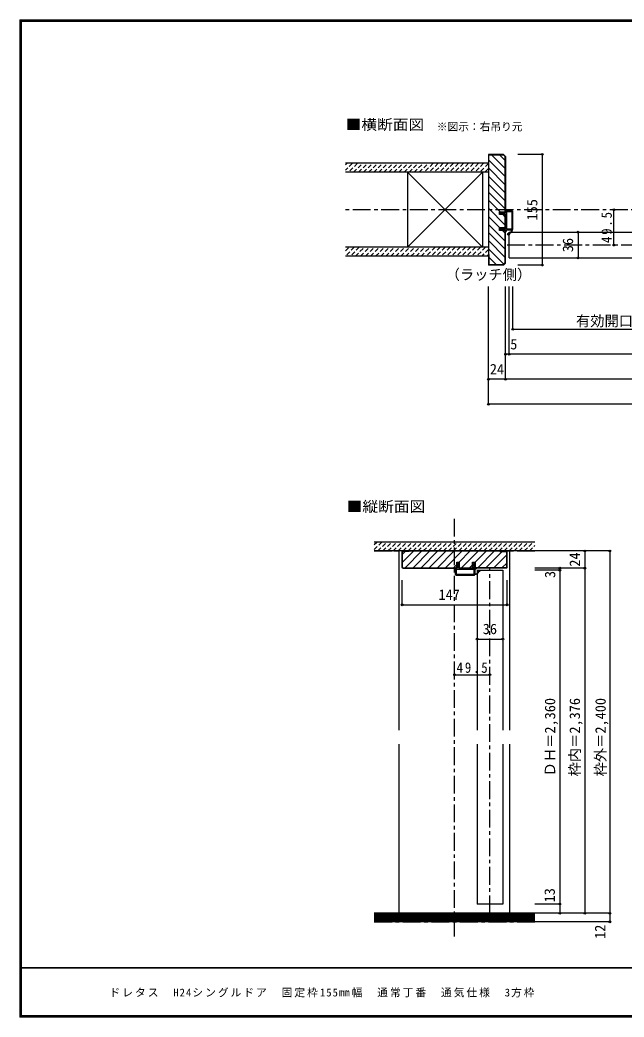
# Model space of a CAD drawing. Units: millimetres at full size, sheet at 1:5. Extents: x -973 to 977, y -718 to 696.
# Drawn here: x -973 to -127, y -701 to 696 of the extents above; entities that cross this region are included whole.
import ezdxf
from ezdxf.enums import TextEntityAlignment as Align

# ---------------------------------------------------------------- set-up
doc = ezdxf.new("R2010")
doc.units = ezdxf.units.MM
doc.header["$LTSCALE"] = 5
doc.header["$PDMODE"] = 32
doc.header["$PDSIZE"] = 2.5
doc.linetypes.add('CHAIN1', pattern=[8, 5, -1, 1, -1])
doc.linetypes.add('DASHED1', pattern=[1.8, 1.2, -0.6])
for name, color, linetype in [('0-0_補助線', 7, 'Continuous'), ('0-1_通り芯', 4, 'CHAIN1'), ('0-3_仕上げ', 7, 'Continuous'), ('0-4_枠', 3, 'Continuous'), ('0-6_扉', 6, 'Continuous'), ('0-A_文字', 3, 'Continuous'), ('0-B_寸法', 4, 'Continuous'), ('0-C_ハッチ', 4, 'DASHED1'), ('F-1_枠', 6, 'Continuous'), ('F-A_文字', 7, 'Continuous')]:
    doc.layers.add(name, color=color, linetype=linetype)
doc.styles.add('ＭＳ ゴシック', font='')
doc.styles.get('ＭＳ ゴシック').set_extended_font_data('MS Gothic')

# ---------------------------------------------------------------- blocks, each defined once
blk = doc.blocks.new('2')
at = {"layer": '0-0_補助線'}
for p, q in [((-9.846, -9.622), (-9.846, 15.078)), ((-8.846, 16.078), (0.354, 16.078)), ((-8.846, 15.878), (0.637, 15.878)), ((-8.446, 14.378), (-8.446, -8.922)), ((-8.146, 14.678), (-1.546, 14.678)), ((-1.246, 14.378), (-1.246, -8.922)), ((0.154, 11.653), (2.154, 11.653)), ((0.154, 11.653), (0.154, -8.497)), ((2.154, 10.953), (2.154, 11.653)), ((3.154, 11.653), (2.512, 10.83)), ((3.154, 11.653), (6.154, 11.653)), ((4.154, 13.753), (4.154, 13.053)), ((5.154, 13.053), (4.512, 13.876)), ((7.154, 13.053), (5.154, 13.053)), ((6.154, 10.953), (6.154, 11.653)), ((7.558, 12.258), (6.516, 10.835)), ((-1.48, -10.622), (-8.846, -10.622)), ((-1.546, -9.222), (-8.146, -9.222)), ((-1.189, -10.85), (-0.732, -12.694)), ((0.354, -12.922), (-0.441, -12.922)), ((0.154, -8.497), (2.154, -8.497)), ((4.154, -9.897), (0.154, -9.897)), ((0.154, -9.897), (0.154, -10.622)), ((0.154, -10.622), (0.645, -12.548)), ((2.154, -7.797), (2.154, -8.497)), ((3.154, -8.497), (2.512, -7.674)), ((3.154, -8.497), (6.154, -8.497)), ((4.154, -10.597), (4.154, -9.897)), ((5.154, -9.897), (4.512, -10.72)), ((7.154, -9.897), (5.154, -9.897)), ((6.154, -7.797), (6.154, -8.497)), ((7.558, -9.101), (6.516, -7.679))]:
    blk.add_line(p, q, dxfattribs=at)
for points in [[(-9.646, 15.078), (-9.646, -9.622), (-9.846, -9.622)], [(4.154, 13.053), (0.154, 13.053), (0.649, 15.723)]]:
    blk.add_lwpolyline(points, dxfattribs=at)
for centre, radius, start, end in [((-8.846, 15.078), 1, 90, 180), ((-8.846, 15.078), 0.8, 90, 180), ((-8.146, 14.378), 0.3, 90, 180), ((-1.546, 14.378), 0.3, 0, 90), ((0.354, 15.778), 0.3, 349.49875, 90), ((2.354, 10.953), 0.2, 180, 322.03043), ((4.354, 13.753), 0.2, 37.96957, 180), ((6.354, 10.953), 0.2, 180, 323.78053), ((7.154, 12.553), 0.5, 323.78053, 90), ((-8.846, -9.622), 1, 180, 270), ((-2.846, -10.72), 6, 179.06153, 259.29815), ((-8.146, -8.922), 0.3, 180, 270), ((-2.846, -10.72), 5.3, 178.93757, 259.29815), ((-1.546, -8.922), 0.3, 270, 0), ((-1.48, -10.922), 0.3, 13.9282, 90), ((-0.441, -12.622), 0.3, 193.9282, 270), ((0.354, -12.622), 0.3, 270, 14.29438), ((2.354, -7.797), 0.2, 37.96957, 180), ((4.354, -10.597), 0.2, 180, 322.03043), ((6.354, -7.797), 0.2, 36.21947, 180), ((7.154, -9.397), 0.5, 270, 36.21947), ((-3.896, -16.272), 0.35, 259.29815, 79.29815)]:
    blk.add_arc(centre, radius, start, end, dxfattribs=at)
blk.add_point((-3.896, -16.622), dxfattribs=at)

msp = doc.modelspace()

# ---------------------------------------------------------------- linework, layer by layer
at = {"layer": '0-1_通り芯'}
for p, q in [((517.653, 430), (-517.347, 430)), ((293.653, 380.5), (-293.347, 380.5)), ((-364.789, -587.913), (-364.789, -2.5)), ((-477.289, -48), (-252.289, -48)), ((-315.289, -555.5), (-315.289, -72)), ((-477.289, -567.5), (-252.289, -567.5))]:
    msp.add_line(p, q, dxfattribs=at)
at = {"layer": '0-3_仕上げ', "color": 2}
for p, q in [((-317.347, 495), (-517.347, 495)), ((-317.347, 482.5), (-517.347, 482.5)), ((-317.347, 377.5), (-517.347, 377.5)), ((-317.347, 365), (-517.347, 365)), ((-252.289, -555.5), (-477.289, -555.5)), ((-252.289, -567.5), (-477.289, -567.5))]:
    msp.add_line(p, q, dxfattribs=at)
at = {"layer": '0-3_仕上げ', "color": 3}
for p, q in [((-430.847, 482.5), (-430.847, 377.5)), ((-325.847, 482.5), (-325.847, 377.5))]:
    msp.add_line(p, q, dxfattribs=at)
at = {"layer": '0-3_仕上げ'}
for p, q in [((-325.847, 377.5), (-430.847, 482.5)), ((-430.847, 377.5), (-325.847, 482.5)), ((-252.289, -557), (-477.289, -557)), ((-252.289, -558.5), (-477.289, -558.5)), ((-252.289, -560), (-477.289, -560)), ((-252.289, -561.5), (-477.289, -561.5)), ((-252.289, -563), (-477.289, -563)), ((-252.289, -564.5), (-477.289, -564.5)), ((-252.289, -566), (-477.289, -566))]:
    msp.add_line(p, q, dxfattribs=at)
at = {"layer": '0-4_枠'}
for p, q in [((-317.347, 507.5), (-317.347, 352.5)), ((-296.175, 507.5), (-317.347, 507.5)), ((-296.383, 507), (-293.847, 504.464)), ((-296.175, 507.5), (-293.347, 504.672)), ((-293.847, 427), (-293.847, 504.464)), ((-293.347, 504.672), (-293.347, 427)), ((-316.847, 492.5), (-317.347, 492.5)), ((-293.347, 423.3), (-301.847, 423.3)), ((-293.847, 404.7), (-293.847, 423.3)), ((-293.347, 404.7), (-293.347, 423.3)), ((-301.847, 401), (-301.847, 404.7)), ((-293.347, 404.7), (-301.847, 404.7)), ((-293.347, 401), (-301.847, 401)), ((-293.847, 355.536), (-293.847, 401)), ((-293.347, 355.328), (-293.347, 401)), ((-316.847, 367.5), (-317.347, 367.5)), ((-316.847, 367.5), (-316.847, 353)), ((-296.175, 352.5), (-317.347, 352.5)), ((-296.382, 353), (-316.847, 353)), ((-296.382, 353), (-293.847, 355.536)), ((-296.175, 352.5), (-293.347, 355.328)), ((-438.289, -48), (-291.289, -48)), ((-437.789, -71.086), (-437.789, -48.5)), ((-428.289, -48.5), (-437.789, -48.5)), ((-428.289, -48), (-428.289, -48.5)), ((-301.289, -48.5), (-301.289, -48)), ((-301.289, -48.5), (-291.789, -48.5)), ((-291.789, -71.086), (-291.789, -48.5)), ((-361.789, -63.5), (-358.089, -63.5)), ((-361.789, -72), (-361.789, -63.5)), ((-358.089, -72), (-358.089, -63.5)), ((-339.489, -72), (-339.489, -63.5)), ((-437.374, -71.5), (-437.789, -71.086)), ((-437.582, -72), (-361.789, -72)), ((-437.374, -71.5), (-361.789, -71.5)), ((-358.089, -71.5), (-339.489, -71.5)), ((-358.089, -72), (-339.489, -72)), ((-292.203, -71.5), (-335.789, -71.5)), ((-291.996, -72), (-335.789, -72)), ((-292.203, -71.5), (-291.789, -71.086))]:
    msp.add_line(p, q, dxfattribs=at)
at = {"layer": '0-4_枠', "color": 4}
for p, q in [((-438.289, -48), (-442.289, -48)), ((-442.289, -298.75), (-442.289, -48)), ((-291.289, -48), (-287.289, -48)), ((-287.289, -298.75), (-287.289, -48)), ((-442.289, -555.5), (-442.289, -318.75)), ((-287.289, -555.5), (-287.289, -318.75))]:
    msp.add_line(p, q, dxfattribs=at)
at = {"layer": '0-4_枠'}
for points in [[(-316.847, 492.5), (-316.847, 507), (-296.383, 507)], [(-301.847, 423.3), (-301.847, 427), (-293.347, 427)], [(-437.582, -72), (-438.289, -71.293), (-438.289, -48)], [(-291.996, -72), (-291.289, -71.293), (-291.289, -48)], [(-339.489, -63.5), (-335.789, -63.5), (-335.789, -72)]]:
    msp.add_lwpolyline(points, dxfattribs=at)
at = {"layer": '0-6_扉'}
for p, q in [((-288.347, 398.5), (-8.347, 398.5)), ((-288.347, 362.5), (-288.347, 398.5)), ((-288.347, 362.5), (-8.347, 362.5)), ((-333.289, -75), (-297.289, -75)), ((-333.289, -75), (-333.289, -298.75)), ((-297.289, -75), (-297.289, -298.75)), ((-333.289, -318.75), (-333.289, -542.5)), ((-297.289, -318.75), (-297.289, -542.5)), ((-297.289, -542.5), (-333.289, -542.5))]:
    msp.add_line(p, q, dxfattribs=at)
at = {"layer": '0-B_寸法'}
for p, q in [((-241.925, 507.5), (-276.447, 507.5)), ((-141.925, 380.5), (-141.925, 430)), ((-191.925, 398.5), (-191.925, 362.5)), ((-317.347, 157.5), (-317.347, 322.5)), ((-293.347, 192.5), (-293.347, 322.5)), ((-288.347, 227.5), (-288.347, 322.5)), ((-283.347, 262.5), (-283.347, 322.5)), ((-283.347, 262.5), (233.658, 262.5)), ((293.653, 227.5), (-293.347, 227.5)), ((317.653, 192.5), (-317.347, 192.5)), ((317.653, 157.5), (-317.347, 157.5)), ((-449.789, -48), (-445.789, -48)), ((-279.789, -48), (-283.789, -48)), ((-147.432, -48), (-252.289, -48)), ((-182.289, -48), (-182.289, -555.5)), ((-147.432, -48), (-147.432, -567.5)), ((-182.289, -72), (-252.289, -72)), ((-217.289, -75), (-252.289, -75)), ((-217.289, -72), (-217.289, -555.5)), ((-438.289, -123.422), (-438.289, -88.9)), ((-333.289, -171.382), (-297.289, -171.382)), ((-364.789, -221.382), (-315.289, -221.382)), ((-217.289, -542.5), (-252.289, -542.5)), ((-147.432, -555.5), (-252.289, -555.5)), ((-147.432, -567.5), (-252.289, -567.5))]:
    msp.add_line(p, q, dxfattribs=at)
at = {"layer": '0-B_寸法', "color": 2}
for p, q in [((-252.289, -35.5), (-477.289, -35.5)), ((-252.289, -48), (-477.289, -48))]:
    msp.add_line(p, q, dxfattribs=at)
at = {"layer": '0-B_寸法', "linetype": 'DASHED1'}
for p, q in [((-477.289, -46.037), (-466.751, -35.5)), ((-477.289, -38.966), (-473.823, -35.5)), ((-472.18, -48), (-459.68, -35.5)), ((-465.109, -48), (-452.609, -35.5)), ((-458.038, -48), (-445.538, -35.5)), ((-450.967, -48), (-438.467, -35.5)), ((-443.896, -48), (-431.396, -35.5)), ((-436.825, -48), (-424.325, -35.5)), ((-429.754, -48), (-417.254, -35.5)), ((-422.683, -48), (-410.183, -35.5)), ((-415.612, -48), (-403.112, -35.5)), ((-408.541, -48), (-396.041, -35.5)), ((-401.47, -48), (-388.97, -35.5)), ((-394.399, -48), (-381.899, -35.5)), ((-387.328, -48), (-374.828, -35.5)), ((-380.257, -48), (-367.757, -35.5)), ((-373.185, -48), (-360.685, -35.5)), ((-366.114, -48), (-353.614, -35.5)), ((-359.043, -48), (-346.543, -35.5)), ((-351.972, -48), (-339.472, -35.5)), ((-344.901, -48), (-332.401, -35.5)), ((-337.83, -48), (-325.33, -35.5)), ((-330.759, -48), (-318.259, -35.5)), ((-323.688, -48), (-311.188, -35.5)), ((-316.617, -48), (-304.117, -35.5)), ((-309.546, -48), (-297.046, -35.5)), ((-302.475, -48), (-289.975, -35.5)), ((-295.404, -48), (-282.904, -35.5)), ((-288.333, -48), (-275.833, -35.5)), ((-281.262, -48), (-268.762, -35.5)), ((-274.19, -48), (-261.69, -35.5)), ((-267.119, -48), (-254.619, -35.5)), ((-260.048, -48), (-252.289, -40.24))]:
    msp.add_line(p, q, dxfattribs=at)
at = {"layer": '0-B_寸法', "color": 3}
msp.add_line((-283.789, -48), (-445.789, -48), dxfattribs=at)
at = {"layer": '0-B_寸法'}
for points in [[(-241.925, 507.5), (-241.925, 352.5), (-276.447, 352.5)], [(-438.289, -123.422), (-291.289, -123.422), (-291.289, -88.9)]]:
    msp.add_lwpolyline(points, dxfattribs=at)
at = {"layer": '0-B_寸法', "color": 7}
for p in [(-241.925, 507.5), (-141.925, 430), (-191.925, 398.5), (-141.925, 380.5), (-191.925, 362.5), (-241.925, 352.5), (-283.347, 262.5), (-293.347, 227.5), (-288.347, 227.5), (-317.347, 192.5), (-293.347, 192.5), (-317.347, 157.5), (-182.289, -48), (-147.432, -48), (-217.289, -72), (-217.289, -75), (-182.289, -72), (-438.289, -123.422), (-291.289, -123.422), (-333.289, -171.382), (-297.289, -171.382), (-364.789, -221.382), (-315.289, -221.382), (-217.289, -542.5), (-217.289, -555.5), (-182.289, -555.5), (-147.432, -555.5), (-147.432, -567.5)]:
    msp.add_point(p, dxfattribs=at)
at = {"layer": '0-C_ハッチ', "linetype": 'Continuous'}
for p, q in [((-313.18, 507), (-293.847, 487.666)), ((-301.867, 507), (-293.847, 498.98)), ((-316.847, 499.353), (-293.847, 476.353)), ((-317.347, 488.539), (-293.847, 465.039)), ((-317.347, 477.225), (-293.847, 453.725)), ((-317.347, 465.912), (-293.847, 442.412)), ((-317.347, 454.598), (-293.847, 431.098)), ((-317.347, 443.284), (-301.063, 427)), ((-317.347, 431.97), (-293.847, 408.47)), ((-317.347, 420.657), (-301.39, 404.7)), ((-297.363, 423.3), (-293.847, 419.784)), ((-317.347, 409.343), (-293.847, 385.843)), ((-317.347, 398.029), (-293.847, 374.529)), ((-297.69, 401), (-293.847, 397.157)), ((-317.347, 386.716), (-293.847, 363.216)), ((-317.347, 375.402), (-295.664, 353.719)), ((-316.847, 363.588), (-306.259, 353)), ((-437.789, -63.806), (-421.983, -48)), ((-437.789, -52.492), (-433.797, -48.5)), ((-434.169, -71.5), (-410.669, -48)), ((-422.855, -71.5), (-399.355, -48)), ((-411.542, -71.5), (-388.042, -48)), ((-400.228, -71.5), (-376.728, -48)), ((-388.914, -71.5), (-365.414, -48)), ((-377.601, -71.5), (-354.1, -48)), ((-358.287, -63.5), (-342.787, -48)), ((-354.973, -71.5), (-331.473, -48)), ((-335.789, -63.63), (-320.159, -48)), ((-332.346, -71.5), (-308.845, -48)), ((-321.032, -71.5), (-298.032, -48.5)), ((-309.718, -71.5), (-291.789, -53.571)), ((-366.287, -71.5), (-361.789, -67.002)), ((-343.659, -71.5), (-339.489, -67.33)), ((-298.404, -71.5), (-291.789, -64.885))]:
    msp.add_line(p, q, dxfattribs=at)
at = {"layer": '0-C_ハッチ'}
for p, q in [((-517.347, 492.668), (-515.015, 495)), ((-507.944, 495), (-517.347, 485.597)), ((-500.873, 495), (-513.373, 482.5)), ((-506.302, 482.5), (-493.802, 495)), ((-499.231, 482.5), (-486.731, 495)), ((-492.16, 482.5), (-479.66, 495)), ((-485.089, 482.5), (-472.589, 495)), ((-478.018, 482.5), (-465.518, 495)), ((-470.947, 482.5), (-458.447, 495)), ((-463.876, 482.5), (-451.376, 495)), ((-456.805, 482.5), (-444.305, 495)), ((-449.734, 482.5), (-437.234, 495)), ((-442.662, 482.5), (-430.162, 495)), ((-435.591, 482.5), (-423.091, 495)), ((-428.52, 482.5), (-416.02, 495)), ((-421.449, 482.5), (-408.949, 495)), ((-414.378, 482.5), (-401.878, 495)), ((-394.807, 495), (-407.307, 482.5)), ((-387.736, 495), (-400.236, 482.5)), ((-380.665, 495), (-393.165, 482.5)), ((-373.594, 495), (-386.094, 482.5)), ((-366.523, 495), (-379.023, 482.5)), ((-359.452, 495), (-371.952, 482.5)), ((-352.381, 495), (-364.881, 482.5)), ((-345.31, 495), (-357.81, 482.5)), ((-338.239, 495), (-350.739, 482.5)), ((-331.168, 495), (-343.668, 482.5)), ((-324.096, 495), (-336.596, 482.5)), ((-317.347, 494.678), (-329.525, 482.5)), ((-317.347, 487.607), (-322.454, 482.5)), ((-517.347, 372.46), (-512.307, 377.5)), ((-505.236, 377.5), (-517.347, 365.389)), ((-498.165, 377.5), (-510.665, 365)), ((-503.594, 365), (-491.094, 377.5)), ((-496.523, 365), (-484.023, 377.5)), ((-489.452, 365), (-476.952, 377.5)), ((-482.381, 365), (-469.881, 377.5)), ((-475.31, 365), (-462.81, 377.5)), ((-468.239, 365), (-455.739, 377.5)), ((-461.168, 365), (-448.668, 377.5)), ((-454.096, 365), (-441.596, 377.5)), ((-447.025, 365), (-434.525, 377.5)), ((-439.954, 365), (-427.454, 377.5)), ((-432.883, 365), (-420.383, 377.5)), ((-425.812, 365), (-413.312, 377.5)), ((-418.741, 365), (-406.241, 377.5)), ((-411.67, 365), (-399.17, 377.5)), ((-392.099, 377.5), (-404.599, 365)), ((-385.028, 377.5), (-397.528, 365)), ((-377.957, 377.5), (-390.457, 365)), ((-370.886, 377.5), (-383.386, 365)), ((-363.815, 377.5), (-376.315, 365)), ((-356.744, 377.5), (-369.244, 365)), ((-349.673, 377.5), (-362.173, 365)), ((-342.601, 377.5), (-355.101, 365)), ((-335.53, 377.5), (-348.03, 365)), ((-328.459, 377.5), (-340.959, 365)), ((-321.388, 377.5), (-333.888, 365)), ((-317.347, 374.47), (-326.817, 365)), ((-317.347, 367.399), (-319.746, 365))]:
    msp.add_line(p, q, dxfattribs=at)
at = {"layer": 'F-1_枠'}
for p, q in [((-973.347, 695.833), (-973.347, -700.833)), ((-973.347, 695.833), (976.653, 695.833)), ((-973.347, 695), (976.653, 695)), ((-973.347, 694.167), (976.653, 694.167)), ((-972.514, 695.833), (-972.514, -700.833)), ((-971.68, 695.833), (-971.68, -700.833)), ((976.653, -631.667), (-973.347, -631.667)), ((976.653, -632.5), (-973.347, -632.5)), ((976.653, -699.167), (-973.347, -699.167)), ((976.653, -700), (-973.347, -700)), ((976.653, -700.833), (-973.347, -700.833))]:
    msp.add_line(p, q, dxfattribs=at)

# ---------------------------------------------------------------- block references
at = {"layer": '0-0_補助線', "xscale": -1}
msp.add_blockref('2', (-293.193, 412.422), dxfattribs=at)
at = {"layer": '0-0_補助線', "rotation": 90}
msp.add_blockref('2', (-347.211, -72.154), dxfattribs=at)

# ---------------------------------------------------------------- texts
at = {"layer": '0-A_文字', "color": 7, "style": 'ＭＳ ゴシック', "width": 1.1}
for s, p in [('■横断面図', (-517.347, 537.5)), ('■縦断面図', (-515.847, 2.5))]:
    msp.add_text(s, height=14.66, dxfattribs=at).set_placement(p, align=Align.BOTTOM_LEFT)
at = {"layer": '0-A_文字', "color": 7, "style": 'ＭＳ ゴシック'}
for s, height, p in [('※図示：右吊り元', 11, (-389.664, 537.5)), ('（ラッチ側）', 14.66, (-377.347, 327.5))]:
    msp.add_text(s, height=height, dxfattribs=at).set_placement(p, align=Align.BOTTOM_LEFT)
at = {"layer": '0-B_寸法', "color": 7, "style": 'ＭＳ ゴシック'}
for s, p in [('155', (-244.425, 415)), ('36', (-194.425, 370.5)), ('24', (-184.789, -70)), ('3', (-219.452, -85.885)), ('ＤＨ＝2,360', (-219.469, -363.75)), ('枠内＝2,376', (-184.789, -363.75)), ('枠外＝2,400', (-148.775, -363.75)), ('13', (-219.997, -540.215)), ('12', (-149.348, -591.376))]:
    msp.add_text(s, height=14.66, rotation=90, dxfattribs=at).set_placement(p, align=Align.BOTTOM_LEFT)
for s, p in [('有効開口寸法＝730（660）<640>［617］', (-194.847, 262.5)), ('5', (-286.861, 230)), ('24', (-315.347, 195)), ('147', (-387.289, -120.922)), ('36', (-325.289, -168.882))]:
    msp.add_text(s, height=14.66, dxfattribs=at).set_placement(p, align=Align.BOTTOM_LEFT)
at = {"layer": '0-B_寸法', "color": 7, "insert": (-144.425, 383.375), "char_height": 14.66, "attachment_point": 7, "rotation": 90, "style": 'ＭＳ ゴシック'}
msp.add_mtext('\\T1.28;\\W0.9;49.5', dxfattribs=at)
at = {"layer": '0-B_寸法', "color": 7, "insert": (-361.914, -218.882), "char_height": 14.66, "attachment_point": 7, "style": 'ＭＳ ゴシック'}
msp.add_mtext('\\T1.28;\\W0.9;49.5', dxfattribs=at)
at = {"layer": 'F-A_文字', "insert": (-847.938, -673.333), "char_height": 11, "attachment_point": 7, "style": 'ＭＳ ゴシック'}
msp.add_mtext('\\T1.19;ドレタス\u3000H24シングルドア\u3000固定枠155㎜幅\u3000通常丁番\u3000通気仕様\u30003方枠', dxfattribs=at)

doc.saveas('drawing.dxf')
